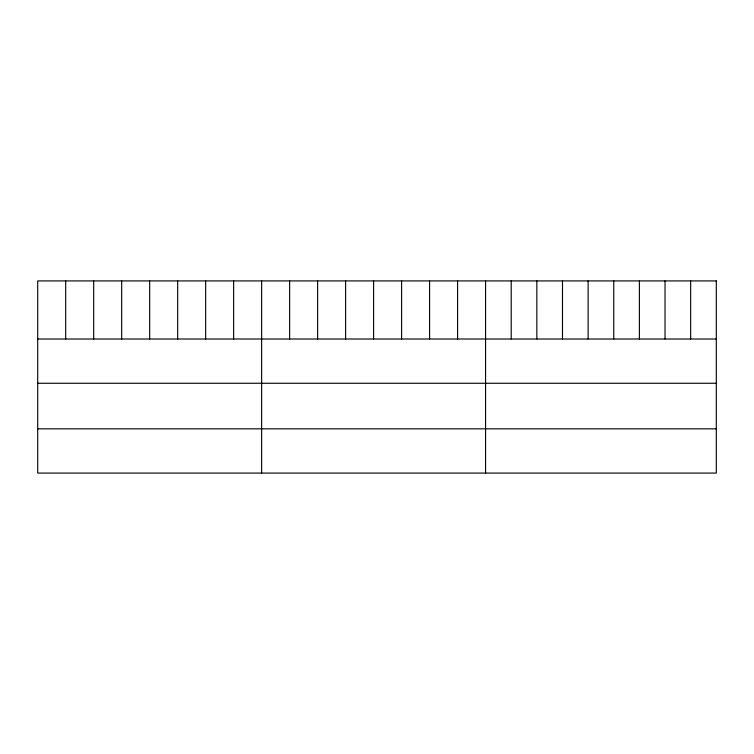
<?xml version="1.0" encoding="UTF-8"?>
<svg xmlns="http://www.w3.org/2000/svg" width="754" height="754" viewBox="0 0 754 754"><rect width="100%" height="100%" fill="white"/><g stroke="black" fill="none" stroke-linecap="round" stroke-linejoin="round"><path stroke-width="1.13" d="M37.7 339.008L716.3 339.008M37.7 383.258L716.3 383.258M37.7 428.837L716.3 428.837M690.664 280.922L690.664 339.008M665.028 280.922L665.028 339.008M639.392 280.922L639.392 339.008M613.756 280.922L613.756 339.008M588.12 280.922L588.12 339.008M562.484 280.922L562.484 339.008M536.848 280.922L536.848 339.008M511.212 280.922L511.212 339.008M485.576 280.922L485.576 473.078M457.584 280.922L457.584 339.008M429.591 280.922L429.591 339.008M401.599 280.922L401.599 339.008M373.607 280.922L373.607 339.008M345.615 280.922L345.615 339.008M317.623 280.922L317.623 339.008M289.63 280.922L289.63 339.008M261.638 280.922L261.638 473.078M233.646 280.922L233.646 339.008M205.653 280.922L205.653 339.008M177.661 280.922L177.661 339.008M149.669 280.922L149.669 339.008M121.677 280.922L121.677 339.008M93.684 280.922L93.684 339.008M65.692 280.922L65.692 339.008M716.3 280.922L37.7 280.922L37.7 473.078L716.3 473.078L716.3 280.922"/></g></svg>
